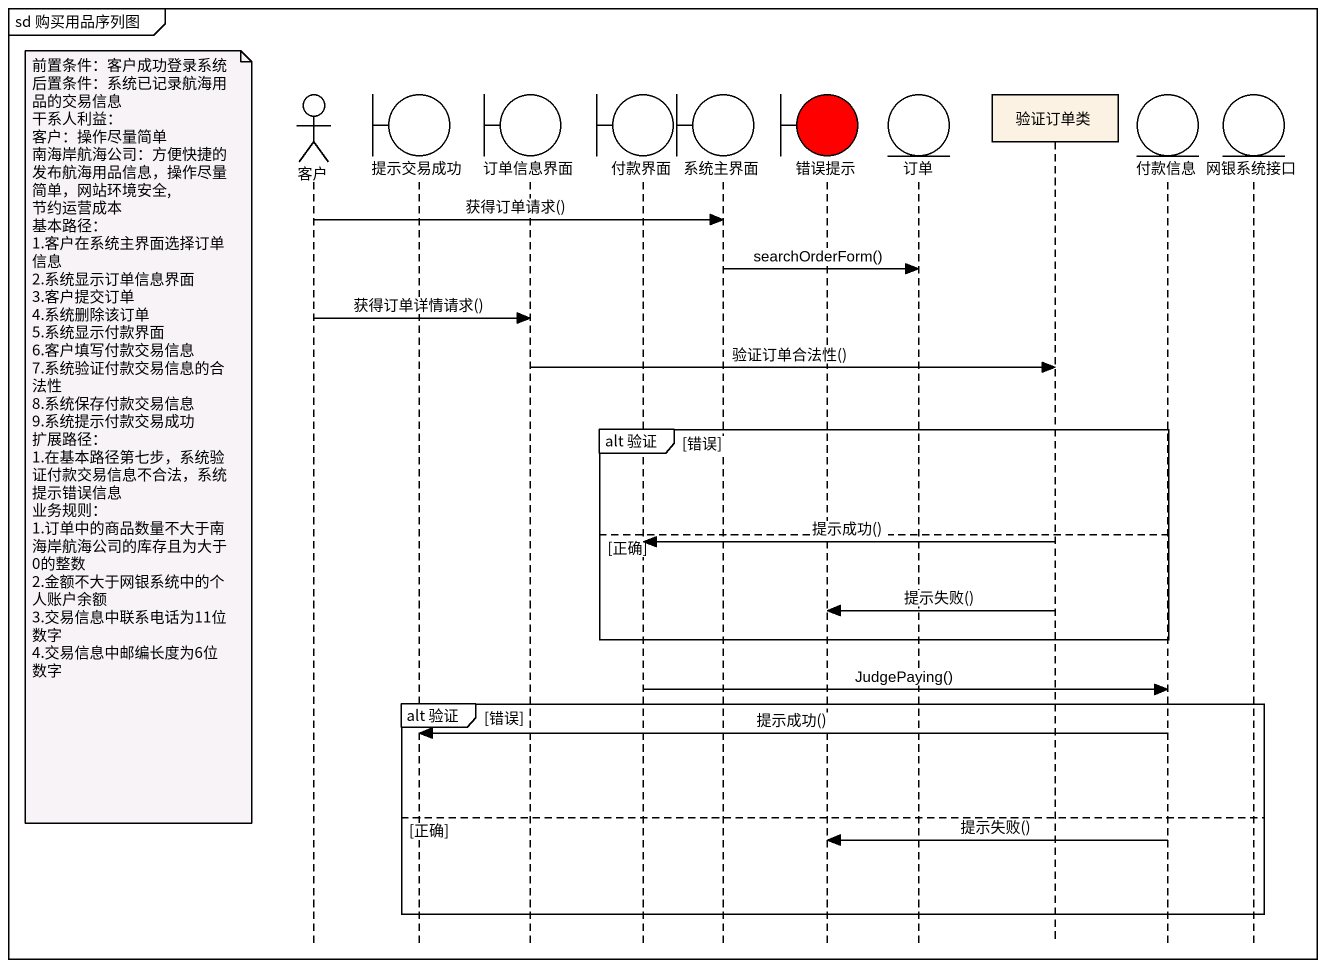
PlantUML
@startuml
mainframe sd 购买用品序列图
hide footbox
actor 客户
boundary 提示交易成功
boundary 订单信息界面
boundary 付款界面
boundary 系统主界面
boundary 错误提示 #FF0000
entity 订单
participant 验证订单类
entity 付款信息
entity 网银系统接口

客户 -> 系统主界面 : 获得订单请求()
系统主界面 -> 订单 : searchOrderForm()
客户 -> 订单信息界面 : 获得订单详情请求()
订单信息界面 -> 验证订单类 : 验证订单合法性()
group alt 验证 [错误]
  note left of 客户
    前置条件：客户成功登录系统
    后置条件：系统已记录航海用品的交易信息
    干系人利益：
    客户：操作尽量简单
    南海岸航海公司：方便快捷的发布航海用品信息，操作尽量简单，网站环境安全,节约运营成本
    基本路径：
    1.客户在系统主界面选择订单信息
    2.系统显示订单信息界面
    3.客户提交订单
    4.系统删除该订单
    5.系统显示付款界面
    6.客户填写付款交易信息
    7.系统验证付款交易信息的合法性
    8.系统保存付款交易信息
    9.系统提示付款交易成功
    扩展路径：
    1.在基本路径第七步，系统验证付款交易信息不合法，系统提示错误信息
    业务规则：
    1.订单中的商品数量不大于南海岸航海公司的库存且为大于0的整数
    2.金额不大于网银系统中的个人账户余额
    3.交易信息中联系电话为11位数字
    4.交易信息中邮编长度为6位数字
  end note
else 正确
  验证订单类 -> 付款界面 : 提示成功()
  验证订单类 -> 错误提示 : 提示失败()
end
付款界面 -> 付款信息 : JudgePaying()
group alt 验证 [错误]
  付款信息 -> 提示交易成功 : 提示成功()
else 正确
  付款信息 -> 错误提示 : 提示失败()
end
@enduml
